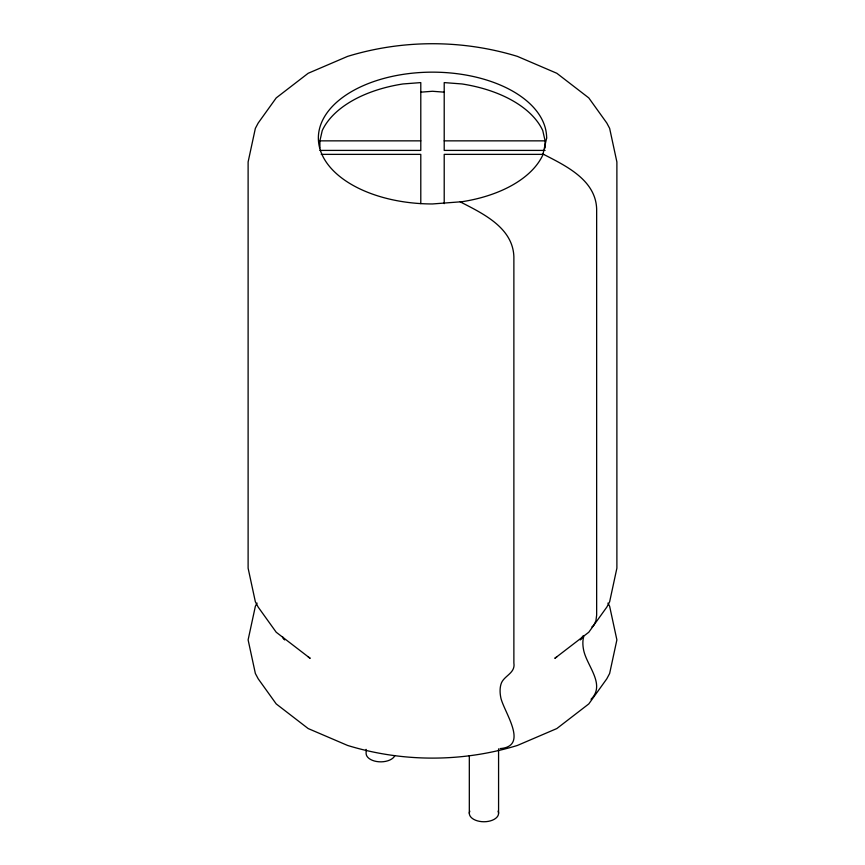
<?xml version="1.0" encoding="UTF-8"?>
<svg xmlns="http://www.w3.org/2000/svg" width="865" height="865" viewBox="0 0 865 865"><rect width="100%" height="100%" fill="white"/><g stroke="black" fill="none" stroke-linecap="round" stroke-linejoin="round"><path stroke-width="1.3" d="M319.899 148.023L319.899 140.854L322.245 130.55A114.137 65.902 0 0 1 402.96 83.959L420.79 82.597L420.79 150.413L319.899 150.413M257.056 603.1L255.359 606.3L248.114 639.884L255.359 673.467L258.192 678.798L276.216 703.926L308.178 728.557L347.622 745.457C402.679 762.324 462.321 762.324 517.378 745.457L556.822 728.557L588.784 703.926L606.808 678.798L609.641 673.467L616.886 639.884L609.641 606.3L607.944 603.1M583.215 635.732L580.242 639.884L582.307 637.656M591.92 626.865L593.682 625.406L595.899 620.929L596.655 615.177L596.655 208.93C595.639 179.639 565.256 165.561 542.993 154.056M591.033 699.277C605.792 684.658 587.119 666.212 583.713 650.48A30.675 17.711 60 0 1 583.713 636.608M556.822 656.859L554.811 658.341L588.784 632.239L606.808 607.111L609.641 601.78L616.886 568.197L616.886 161.95L609.641 128.366L606.808 123.035L588.784 97.907L556.822 73.276L517.378 56.376C462.321 39.509 402.679 39.509 347.622 56.376L308.178 73.276L276.216 97.907L258.192 123.035L255.359 128.366L248.114 161.95L248.114 568.197L255.359 601.78L258.192 607.111L276.216 632.239L310.189 658.341L308.178 656.859M420.79 92.166L432.5 91.268L444.21 92.166M319.899 140.854L420.79 140.854M444.21 140.854L545.101 140.854L545.101 148.023M545.101 150.413L444.21 150.413L444.21 82.597L462.04 83.959A114.137 65.902 0 0 1 542.755 130.55L545.101 140.854M321.239 154.37L420.79 154.37L420.79 203.643M543.761 154.37L444.21 154.37L444.21 203.643M500.1 748.593C529.023 746.365 504.609 712.965 500.932 698.271A30.675 17.711 60 0 1 500.932 684.399C503.225 675.662 515.681 673.651 513.875 662.968L513.875 256.721C512.859 227.43 482.475 213.352 460.212 201.848M282.693 637.656L284.758 639.884L282.433 636.651M498.575 748.863L498.575 813.305M469.317 755.577L469.317 813.305M366.111 749.371L366.111 753.404A14.629 8.445 0 0 0 378.838 761.773A14.629 8.445 0 0 0 394.883 755.588M498.078 811.111A14.629 8.445 0 0 1 483.946 821.75A14.629 8.445 0 0 1 469.814 811.111M546.637 138.054L542.755 155.105A114.137 65.902 0 0 1 462.04 201.707L432.5 203.956A114.137 65.902 0 0 1 318.363 138.054A114.137 65.902 0 0 1 432.5 72.152A114.137 65.902 0 0 1 546.637 138.054"/></g></svg>
